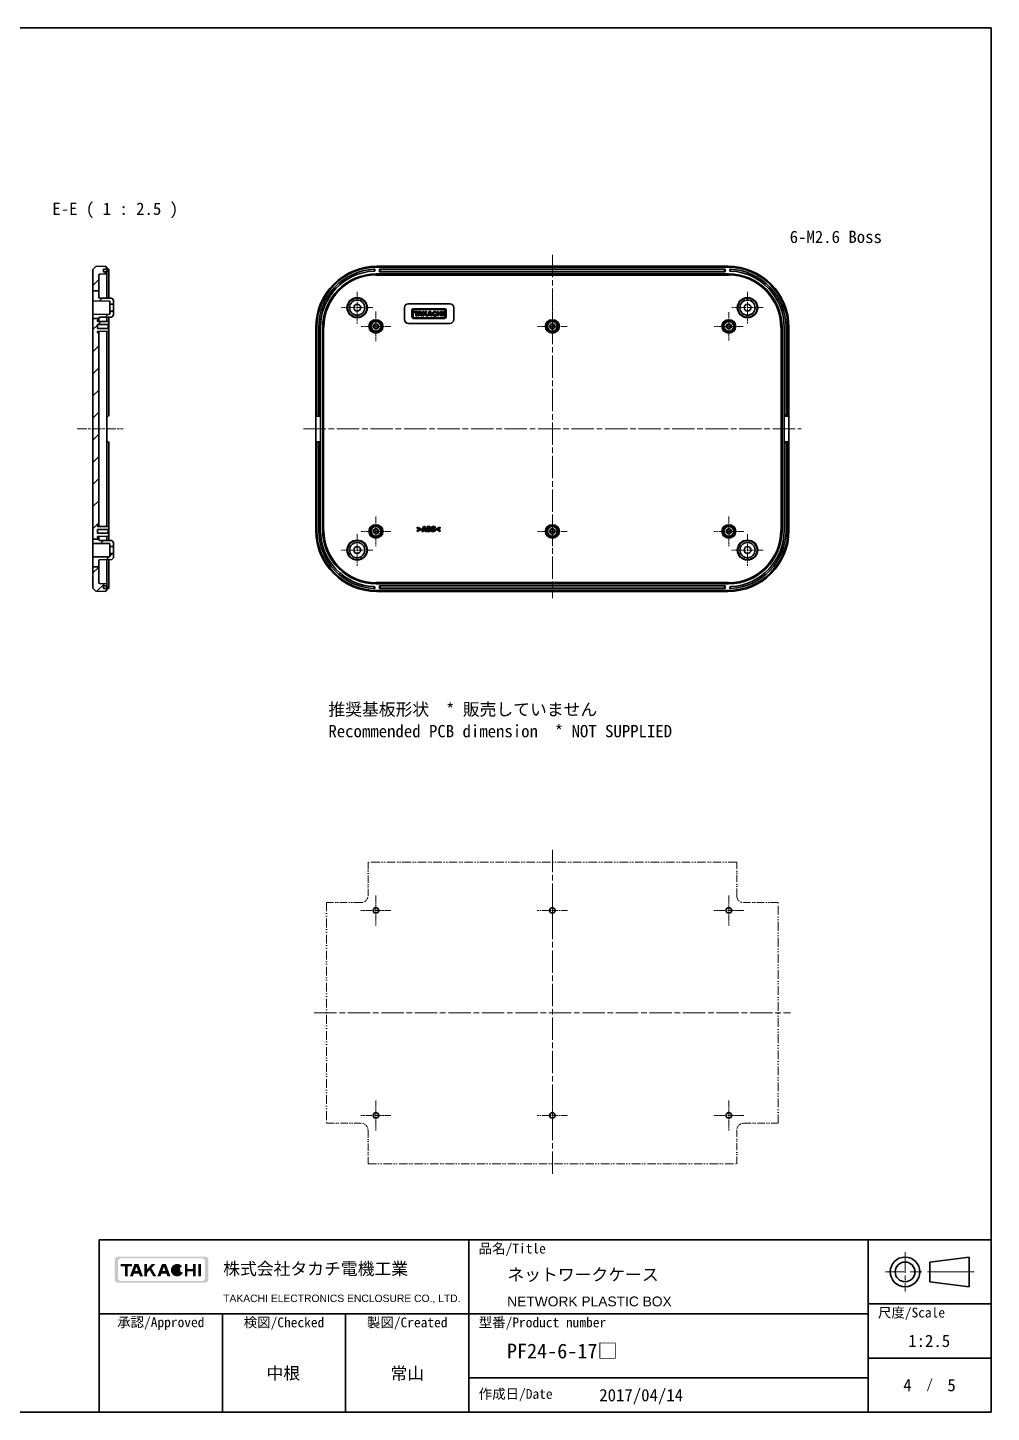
# Model space of a CAD drawing. Header units: millimetres. Extents: x 29 to 4761, y 16 to 859.
# Drawn here: x 3480 to 3969, y 16 to 719 of the extents above; entities that cross this region are included whole.
import ezdxf
from ezdxf.enums import TextEntityAlignment as Align

# ---------------------------------------------------------------- set-up
doc = ezdxf.new("R2010")
doc.units = ezdxf.units.MM
doc.header["$LTSCALE"] = 2
doc.linetypes.add('CHAIN', pattern=[0.3543, 0.2362, -0.0295, 0.0591, -0.0295])
doc.linetypes.add('DASH_DOUBLE_DOT', pattern=[0.4398, 0.24, -0.06, 0.0098, -0.06, 0.01, -0.06])
for name, color, linetype, lineweight in [('Border (ISO)', 7, 'Continuous', 35), ('Hatch (ISO)', 1, 'Continuous', 18), ('Symbol (ISO)', 7, 'Continuous', 18), ('Title (ISO)', 7, 'Continuous', 35), ('Visible (ISO)', 7, 'Continuous', 35), ('Visible Narrow (ISO)', 7, 'Continuous', 25)]:
    doc.layers.add(name, color=color, linetype=linetype, lineweight=lineweight)
doc.layers.add('Center Mark (ISO)', color=7, linetype='Continuous', lineweight=18, true_color=0x80ffff)
doc.layers.add('Centerline (ISO)', color=7, linetype='Continuous', lineweight=18, true_color=0x80ffff)
doc.styles.add('textstyle4', font='msgothic.ttc')
doc.styles.add('textstyle5', font='arial.ttf')

# ---------------------------------------------------------------- blocks, each defined once
blk = doc.blocks.new('図面枠 tk図枠')
at = {"layer": 'Border (ISO)'}
for p, q in [((14.5, 289), (405.5, 289)), ((405.5, 289), (405.5, 8)), ((14.5, 8), (405.5, 8))]:
    blk.add_line(p, q, dxfattribs=at)
blk = doc.blocks.new('表題欄 tk表題欄')
at = {"layer": 'Hatch (ISO)', "transparency": 33554687}
h = blk.add_hatch(color=256, dxfattribs=at)
edge = h.paths.add_edge_path(flags=0)
edge.add_arc((95.58, 236.3), 0.596, 270, 360)
edge.add_line((96.17, 236.3), (96.17, 239.71))
edge.add_arc((95.58, 239.71), 0.596, 0, 90)
edge.add_line((95.58, 240.31), (79.14, 240.31))
edge.add_arc((79.14, 239.71), 0.596, 90, 180)
edge.add_line((78.54, 239.71), (78.54, 236.3))
edge.add_arc((79.14, 236.3), 0.596, 180, 270)
edge.add_line((79.14, 235.7), (95.58, 235.7))
edge = h.paths.add_edge_path(flags=0)
edge.add_line((77.84, 239.96), (77.84, 236.05))
edge.add_arc((78.54, 236.05), 0.702, 180, 270)
edge.add_line((78.54, 235.35), (96.17, 235.35))
edge.add_arc((96.17, 236.05), 0.702, 270, 360)
edge.add_line((96.87, 236.05), (96.87, 239.96))
edge.add_arc((96.17, 239.96), 0.702, 0, 90)
edge.add_line((96.17, 240.66), (78.54, 240.66))
edge.add_arc((78.54, 239.96), 0.702, 90, 180)
for points in [[(79.07, 239.15), (79.07, 238.66), (79.92, 238.66), (79.92, 236.66), (80.51, 236.66), (80.51, 238.66), (81.36, 238.66), (81.36, 239.15)], [(85.68, 236.66), (84.94, 237.89), (84.42, 237.32), (84.42, 236.66), (83.9, 236.66), (83.9, 239.15), (84.42, 239.15), (84.42, 238.1), (85.39, 239.15), (86.11, 239.15), (85.32, 238.3), (86.3, 236.66)], [(92.09, 239.15), (92.09, 236.66), (92.61, 236.66), (92.61, 237.66), (93.77, 237.66), (93.77, 236.66), (94.29, 236.66), (94.29, 239.15), (93.77, 239.15), (93.77, 238.15), (92.61, 238.15), (92.61, 239.15)], [(94.84, 239.15), (94.84, 236.66), (95.36, 236.66), (95.36, 239.15)]]:
    blk.add_hatch(color=256, dxfattribs=at).paths.add_polyline_path(points, flags=0)
h = blk.add_hatch(color=256, dxfattribs=at)
h.paths.add_polyline_path([(82.59, 237.71), (81.95, 237.71), (82.27, 238.58)], flags=0)
h.paths.add_polyline_path([(82.78, 237.2), (81.76, 237.2), (81.57, 236.66), (80.95, 236.66), (81.86, 239.15), (82.68, 239.15), (83.59, 236.66), (82.98, 236.66)], flags=0)
h = blk.add_hatch(color=256, dxfattribs=at)
h.paths.add_polyline_path([(87.53, 237.71), (88.16, 237.71), (87.85, 238.58)], flags=0)
h.paths.add_polyline_path([(87.14, 236.66), (87.34, 237.2), (88.35, 237.2), (88.55, 236.66), (89.17, 236.66), (88.25, 239.15), (87.44, 239.15), (86.52, 236.66)], flags=0)
h = blk.add_hatch(color=256, dxfattribs=at)
edge = h.paths.add_edge_path(flags=0)
edge.add_arc((90.52, 237.9), 1.27, 38.5505, 336.582)
edge.add_line((91.69, 237.4), (91.17, 237.62))
edge.add_ellipse((90.52, 237.9), major_axis=(0, -0.8), ratio=0.867347, start_angle=-235.349, end_angle=69.4109, ccw=False)
edge.add_line((91.09, 238.36), (91.52, 238.7))
at = {"layer": 'Title (ISO)'}
for p, q in [((74.71, 244.05), (255.71, 244.05)), ((74.71, 209.05), (74.71, 244.05)), ((149.71, 244.05), (149.71, 209.05)), ((230.71, 244.05), (230.71, 209.05)), ((255.71, 244.05), (255.71, 209.05)), ((243.21, 239.55), (251.21, 240.55)), ((243.21, 239.55), (243.21, 235.55)), ((251.21, 234.55), (251.21, 240.55)), ((243.21, 235.55), (251.21, 234.55)), ((230.71, 231.05), (255.71, 231.05)), ((74.71, 229.05), (230.71, 229.05)), ((99.71, 229.05), (99.71, 209.05)), ((124.71, 229.05), (124.71, 209.05)), ((230.71, 220.05), (255.71, 220.05)), ((149.71, 216.05), (230.71, 216.05)), ((255.71, 209.05), (74.71, 209.05))]:
    blk.add_line(p, q, dxfattribs=at)
at = {"layer": 'Title (ISO)', "color": 4, "linetype": 'CHAIN', "lineweight": 18, "ltscale": 8.88956}
blk.add_line((238.21, 241.55), (238.21, 233.55), dxfattribs=at)
at = {"layer": 'Title (ISO)', "color": 4, "linetype": 'CHAIN', "lineweight": 18, "ltscale": 20.001633}
blk.add_line((252.21, 237.55), (234.21, 237.55), dxfattribs=at)
at = {"layer": 'Title (ISO)'}
for radius in [3, 2]:
    blk.add_circle((238.21, 237.55), radius, dxfattribs=at)
at = {"layer": 'Title (ISO)', "color": 1, "char_height": 2, "line_spacing_factor": 1.5, "style": 'textstyle4'}
for s, insert, attachment_point in [('\\fMS Gothic|b0|i0|undefinedundefined|undefinedundefined;\\H2.0000;品名/Title', (151.71, 242.05), 4), ('\\fMS Gothic|b0|i0|undefinedundefined|undefinedundefined;\\H2.0000;尺度/Scale', (232.71, 229.05), 4), ('\\fMS Gothic|b0|i0|undefinedundefined|undefinedundefined;\\H2.0000;承認/Approved', (87.21, 227.05), 5), ('\\fMS Gothic|b0|i0|undefinedundefined|undefinedundefined;\\H2.0000;検図/Checked', (112.21, 227.05), 5), ('\\fMS Gothic|b0|i0|undefinedundefined|undefinedundefined;\\H2.0000;製図/Created', (137.21, 227.05), 5), ('\\fMS Gothic|b0|i0|undefinedundefined|undefinedundefined;\\H2.0000;型番/Product number', (151.71, 227.05), 4), ('\\fMS Gothic|b0|i0|undefinedundefined|undefinedundefined;\\H2.0000;作成日/Date', (151.71, 212.55), 4)]:
    blk.add_mtext(s, dxfattribs=dict(at, insert=insert, attachment_point=attachment_point))
at = {"layer": 'Title (ISO)', "color": 7, "line_spacing_factor": 1.5, "style": 'textstyle4'}
for s, insert, char_height, attachment_point in [('株式会社タカチ電機工業', (99.87, 238.05), 2.5, 4), ('\\fArial|b0|i0|undefinedundefined|undefinedundefined;\\H1.4986;TAKACHI ELECTRONICS ENCLOSURE CO., LTD.', (99.87, 232.05), 1.4986, 4), ('\\fMS Gothic|b0|i0|undefinedundefined|undefinedundefined;\\H2.0000;/', (243.21, 214.55), 2, 5)]:
    blk.add_mtext(s, dxfattribs=dict(at, insert=insert, char_height=char_height, attachment_point=attachment_point))
at = {"layer": 'Title (ISO)', "color": 7}
for tag, height, style, p in [('<品名>', 2.5, 'textstyle4', (157.54, 237)), ('<Title>', 2, 'textstyle5', (157.5, 231.55)), ('<型番>', 3, 'textstyle4', (157.44, 221.49))]:
    blk.add_attdef(tag, text='', height=height, dxfattribs=dict(at, style=style)).set_placement(p, align=Align.MIDDLE_LEFT)
at = {"layer": 'Title (ISO)', "color": 7, "style": 'textstyle4'}
for tag, p in [('<尺度>', (243.11, 223.55)), ('<承認>', (87.21, 217.05)), ('<検図>', (112.07, 217)), ('<製図>', (137.21, 216.96)), ('作成日', (184.67, 212.53)), ('<ページ_No.>', (238.86, 214.55)), ('<総ページ数>', (247.71, 214.55))]:
    blk.add_attdef(tag, text='', height=2.5, dxfattribs=at).set_placement(p, align=Align.MIDDLE_CENTER)

msp = doc.modelspace()

# ---------------------------------------------------------------- hatches: boundary and pattern name
at = {"layer": 'Hatch (ISO)', "transparency": 33554687}
h = msp.add_hatch(dxfattribs=at)
h.set_pattern_fill('ANSI31', color=256, scale=63.5, style=0, pattern_type=0)
h.set_pattern_definition([(45, (2955.25, -4), (-5.61266, 5.61266), [])])
edge = h.paths.add_edge_path(flags=0)
edge.add_line((3513.35, 584.99), (3516.35, 584.99))
edge.add_line((3516.35, 584.99), (3516.35, 592.94))
edge.add_ellipse((3516.85, 592.94), major_axis=(-0.5, 0), ratio=1, start_angle=-88, end_angle=0, ccw=False)
edge.add_line((3516.83, 593.44), (3520.35, 593.56))
edge.add_line((3520.35, 593.56), (3520.35, 594.56))
edge.add_line((3520.35, 594.56), (3518.8, 594.56))
edge.add_ellipse((3518.8, 594.66), major_axis=(0, -0.1), ratio=1, start_angle=-92, end_angle=0, ccw=False)
edge.add_line((3518.7, 594.67), (3518.75, 595.87))
edge.add_ellipse((3518.85, 595.86), major_axis=(-0.0999, 0.0035), ratio=1, start_angle=-88, end_angle=0, ccw=False)
edge.add_line((3518.85, 595.96), (3520.35, 595.96))
edge.add_line((3520.35, 595.96), (3520.35, 596.96))
edge.add_line((3520.35, 596.96), (3519.85, 596.96))
edge.add_line((3519.85, 596.96), (3519.85, 597.46))
edge.add_line((3519.85, 597.46), (3514.85, 597.29))
edge.add_line((3514.85, 597.29), (3513.35, 595.74))
edge.add_line((3513.35, 595.74), (3513.35, 584.99))
edge = h.paths.add_edge_path(flags=0)
edge.add_line((3513.35, 570.93), (3516.35, 570.93))
edge.add_line((3516.35, 570.93), (3516.35, 570.51))
edge.add_ellipse((3516.05, 570.51), major_axis=(0, -0.3), ratio=1, start_angle=0, end_angle=90, ccw=False)
edge.add_line((3516.05, 570.21), (3515.97, 570.21))
edge.add_ellipse((3515.97, 569.84), major_axis=(-0.37, 0), ratio=1, start_angle=270, end_angle=360)
edge.add_ellipse((3515.97, 569.86), major_axis=(-0.002, -0.37), ratio=1, start_angle=273.11595, end_angle=360)
edge.add_line((3515.97, 569.49), (3521.35, 569.46))
edge.add_line((3521.35, 569.46), (3521.35, 568.26))
edge.add_line((3521.35, 568.26), (3521.05, 567.96))
edge.add_line((3521.05, 567.96), (3515.6, 567.96))
edge.add_line((3515.6, 567.96), (3515.6, 565.96))
edge.add_line((3515.6, 565.96), (3521.05, 565.96))
edge.add_line((3521.05, 565.96), (3521.35, 565.66))
edge.add_line((3521.35, 565.66), (3521.35, 564.46))
edge.add_line((3521.35, 564.46), (3515.97, 564.43))
edge.add_ellipse((3515.97, 564.06), major_axis=(-0.37, 0.018), ratio=1, start_angle=273.11595, end_angle=360)
edge.add_ellipse((3515.97, 564.08), major_axis=(0, -0.37), ratio=1, start_angle=270, end_angle=360)
edge.add_line((3515.97, 563.71), (3516.05, 563.71))
edge.add_ellipse((3516.05, 563.41), major_axis=(0.3, 0), ratio=1, start_angle=0, end_angle=90, ccw=False)
edge.add_line((3516.35, 563.41), (3516.35, 466.51))
edge.add_ellipse((3516.05, 466.51), major_axis=(0, -0.3), ratio=1, start_angle=0, end_angle=90, ccw=False)
edge.add_line((3516.05, 466.21), (3515.97, 466.21))
edge.add_ellipse((3515.97, 465.84), major_axis=(-0.37, 0), ratio=1, start_angle=270, end_angle=360)
edge.add_ellipse((3515.97, 465.86), major_axis=(-0.002, -0.37), ratio=1, start_angle=273.11595, end_angle=360)
edge.add_line((3515.97, 465.49), (3521.35, 465.46))
edge.add_line((3521.35, 465.46), (3521.35, 464.26))
edge.add_line((3521.35, 464.26), (3521.05, 463.96))
edge.add_line((3521.05, 463.96), (3515.6, 463.96))
edge.add_line((3515.6, 463.96), (3515.6, 461.96))
edge.add_line((3515.6, 461.96), (3521.05, 461.96))
edge.add_line((3521.05, 461.96), (3521.35, 461.66))
edge.add_line((3521.35, 461.66), (3521.35, 460.46))
edge.add_line((3521.35, 460.46), (3515.97, 460.43))
edge.add_ellipse((3515.97, 460.06), major_axis=(-0.37, 0.018), ratio=1, start_angle=273.11595, end_angle=360)
edge.add_ellipse((3515.97, 460.08), major_axis=(0, -0.37), ratio=1, start_angle=270, end_angle=360)
edge.add_line((3515.97, 459.71), (3516.05, 459.71))
edge.add_ellipse((3516.05, 459.41), major_axis=(0.3, 0), ratio=1, start_angle=0, end_angle=90, ccw=False)
edge.add_line((3516.35, 459.41), (3516.35, 459.06))
edge.add_line((3516.35, 459.06), (3513.35, 459.06))
edge.add_line((3513.35, 459.06), (3513.35, 570.93))
edge = h.paths.add_edge_path(flags=0)
edge.add_line((3513.35, 444.98), (3516.35, 444.98))
edge.add_line((3516.35, 444.98), (3516.35, 436.98))
edge.add_ellipse((3516.85, 436.98), major_axis=(-0.017, -0.5), ratio=1, start_angle=272, end_angle=360)
edge.add_line((3516.83, 436.48), (3520.35, 436.36))
edge.add_line((3520.35, 436.36), (3520.35, 435.36))
edge.add_line((3520.35, 435.36), (3518.8, 435.36))
edge.add_ellipse((3518.8, 435.26), major_axis=(-0.0999, -0.0035), ratio=1, start_angle=268, end_angle=360)
edge.add_line((3518.7, 435.26), (3518.75, 434.06))
edge.add_ellipse((3518.85, 434.06), major_axis=(0, -0.1), ratio=1, start_angle=272, end_angle=360)
edge.add_line((3518.85, 433.96), (3520.35, 433.96))
edge.add_line((3520.35, 433.96), (3520.35, 432.96))
edge.add_line((3520.35, 432.96), (3519.85, 432.96))
edge.add_line((3519.85, 432.96), (3519.85, 432.46))
edge.add_line((3519.85, 432.46), (3514.85, 432.64))
edge.add_line((3514.85, 432.64), (3513.35, 434.19))
edge.add_line((3513.35, 434.19), (3513.35, 444.98))
edge = h.paths.add_edge_path(flags=0)
edge.add_line((3513.35, 570.93), (3516.35, 570.93))
edge.add_line((3516.35, 570.93), (3516.35, 571.27))
edge.add_ellipse((3516.65, 571.27), major_axis=(-0.3, 0), ratio=1, start_angle=-89.7, end_angle=0, ccw=False)
edge.add_line((3516.65, 571.57), (3522.85, 571.61))
edge.add_line((3522.85, 571.61), (3523.85, 572.61))
edge.add_line((3523.85, 572.61), (3523.85, 574.71))
edge.add_line((3523.85, 574.71), (3521.85, 574.71))
edge.add_line((3521.85, 574.71), (3521.85, 573.11))
edge.add_line((3521.85, 573.11), (3513.35, 573.06))
edge.add_line((3513.35, 573.06), (3513.35, 570.93))
edge = h.paths.add_edge_path(flags=0)
edge.add_line((3513.35, 584.99), (3513.35, 579.86))
edge.add_line((3513.35, 579.86), (3521.85, 579.82))
edge.add_line((3521.85, 579.82), (3521.85, 578.21))
edge.add_line((3521.85, 578.21), (3523.85, 578.21))
edge.add_line((3523.85, 578.21), (3523.85, 580.31))
edge.add_line((3523.85, 580.31), (3522.85, 581.32))
edge.add_line((3522.85, 581.32), (3516.65, 581.35))
edge.add_ellipse((3516.65, 581.65), major_axis=(-0.002, -0.3), ratio=1, start_angle=-89.7, end_angle=0, ccw=False)
edge.add_line((3516.35, 581.65), (3516.35, 584.99))
edge.add_line((3516.35, 584.99), (3513.35, 584.99))
edge = h.paths.add_edge_path(flags=0)
edge.add_line((3516.35, 444.98), (3516.35, 448.27))
edge.add_ellipse((3516.65, 448.27), major_axis=(-0.3, 0), ratio=1, start_angle=-89.7, end_angle=0, ccw=False)
edge.add_line((3516.65, 448.57), (3522.85, 448.61))
edge.add_line((3522.85, 448.61), (3523.85, 449.61))
edge.add_line((3523.85, 449.61), (3523.85, 451.71))
edge.add_line((3523.85, 451.71), (3521.85, 451.71))
edge.add_line((3521.85, 451.71), (3521.85, 450.11))
edge.add_line((3521.85, 450.11), (3513.35, 450.06))
edge.add_line((3513.35, 450.06), (3513.35, 444.98))
edge.add_line((3513.35, 444.98), (3516.35, 444.98))
edge = h.paths.add_edge_path(flags=0)
edge.add_line((3513.35, 459.06), (3513.35, 456.86))
edge.add_line((3513.35, 456.86), (3521.85, 456.82))
edge.add_line((3521.85, 456.82), (3521.85, 455.21))
edge.add_line((3521.85, 455.21), (3523.85, 455.21))
edge.add_line((3523.85, 455.21), (3523.85, 457.31))
edge.add_line((3523.85, 457.31), (3522.85, 458.32))
edge.add_line((3522.85, 458.32), (3516.65, 458.35))
edge.add_ellipse((3516.65, 458.65), major_axis=(-0.002, -0.3), ratio=1, start_angle=-89.7, end_angle=0, ccw=False)
edge.add_line((3516.35, 458.65), (3516.35, 459.06))
edge.add_line((3516.35, 459.06), (3513.35, 459.06))

# ---------------------------------------------------------------- linework, layer by layer
at = {"layer": 'Center Mark (ISO)', "linetype": 'CHAIN', "ltscale": 7.111628}
for p, q in [((3647.37, 584.46), (3647.37, 568.46)), ((3845.37, 584.46), (3845.37, 568.46)), ((3655.37, 576.46), (3639.37, 576.46)), ((3853.37, 576.46), (3837.37, 576.46)), ((3647.37, 461.46), (3647.37, 445.46)), ((3845.37, 461.46), (3845.37, 445.46)), ((3655.37, 453.46), (3639.37, 453.46)), ((3853.37, 453.46), (3837.37, 453.46))]:
    msp.add_line(p, q, dxfattribs=at)
at = {"layer": 'Center Mark (ISO)', "linetype": 'CHAIN', "ltscale": 6.711593}
for p, q in [((3656.87, 574.51), (3656.87, 559.41)), ((3746.37, 574.51), (3746.37, 559.41)), ((3664.42, 566.96), (3649.32, 566.96)), ((3753.92, 566.96), (3738.82, 566.96)), ((3656.87, 470.51), (3656.87, 455.41)), ((3746.37, 470.51), (3746.37, 455.41)), ((3835.87, 470.51), (3835.87, 455.41)), ((3664.42, 462.96), (3649.32, 462.96)), ((3753.92, 462.96), (3738.82, 462.96)), ((3843.42, 462.96), (3828.32, 462.96))]:
    msp.add_line(p, q, dxfattribs=at)
at = {"layer": 'Center Mark (ISO)', "linetype": 'CHAIN', "ltscale": 6.444903}
for p, q in [((3835.87, 574.21), (3835.87, 559.71)), ((3843.12, 566.96), (3828.62, 566.96))]:
    msp.add_line(p, q, dxfattribs=at)
at = {"layer": 'Center Mark (ISO)', "linetype": 'CHAIN', "ltscale": 6.800489}
for p, q in [((3656.87, 278.27), (3656.87, 262.97)), ((3746.37, 278.27), (3746.37, 262.97)), ((3835.87, 278.27), (3835.87, 262.97)), ((3664.52, 270.62), (3649.22, 270.62)), ((3754.02, 270.62), (3738.72, 270.62)), ((3843.52, 270.62), (3828.22, 270.62)), ((3656.87, 174.27), (3656.87, 158.97)), ((3746.37, 174.27), (3746.37, 158.97)), ((3835.87, 174.27), (3835.87, 158.97)), ((3664.52, 166.62), (3649.22, 166.62)), ((3754.02, 166.62), (3738.72, 166.62)), ((3843.52, 166.62), (3828.22, 166.62))]:
    msp.add_line(p, q, dxfattribs=at)
at = {"layer": 'Centerline (ISO)', "linetype": 'CHAIN', "ltscale": 23.990969}
for p, q in [((3746.37, 603.21), (3746.37, 429.11)), ((3620.12, 514.96), (3872.62, 514.96)), ((3746.37, 301.37), (3746.37, 135.87)), ((3625.62, 218.62), (3867.12, 218.62))]:
    msp.add_line(p, q, dxfattribs=at)
at = {"layer": 'Centerline (ISO)', "linetype": 'CHAIN', "ltscale": 10.346684}
msp.add_line((3505.39, 514.96), (3528.67, 514.96), dxfattribs=at)
at = {"layer": 'Visible (ISO)'}
for p, q in [((3514.85, 597.29), (3513.35, 595.74)), ((3519.85, 597.46), (3514.85, 597.29)), ((3519.85, 596.96), (3519.85, 597.46)), ((3657.37, 597.46), (3835.37, 597.46)), ((3513.35, 595.74), (3513.35, 584.99)), ((3516.35, 584.99), (3516.35, 592.94)), ((3516.83, 593.44), (3520.35, 593.56)), ((3518.7, 594.67), (3518.75, 595.87)), ((3520.35, 594.56), (3518.8, 594.56)), ((3518.85, 595.96), (3520.35, 595.96)), ((3520.35, 596.96), (3519.85, 596.96)), ((3520.35, 595.96), (3520.35, 596.96)), ((3520.35, 595.86), (3520.35, 595.96)), ((3520.85, 595.95), (3520.35, 595.95)), ((3520.35, 595.86), (3520.35, 594.66)), ((3520.35, 595.04), (3520.85, 595.04)), ((3520.35, 594.56), (3520.35, 594.66)), ((3520.35, 593.56), (3520.35, 594.56)), ((3520.35, 593.56), (3520.35, 581.33)), ((3521.35, 595.02), (3521.35, 595.92)), ((3521.35, 595.02), (3521.35, 581.33)), ((3656.37, 595.04), (3656.37, 595.95)), ((3656.97, 593.56), (3835.77, 593.56)), ((3835.37, 596.96), (3657.37, 596.96)), ((3658.72, 594.66), (3658.72, 595.86)), ((3658.82, 595.96), (3833.92, 595.96)), ((3833.92, 594.56), (3658.82, 594.56)), ((3834.02, 595.86), (3834.02, 594.66)), ((3836.37, 595.95), (3836.37, 595.04)), ((3513.35, 584.99), (3513.35, 579.86)), ((3513.35, 584.99), (3516.35, 584.99)), ((3516.35, 581.65), (3516.35, 584.99)), ((3513.35, 579.86), (3521.85, 579.82)), ((3513.35, 573.06), (3513.35, 579.86)), ((3522.85, 581.32), (3516.65, 581.35)), ((3521.85, 579.82), (3521.85, 578.21)), ((3521.85, 578.21), (3523.85, 578.21)), ((3521.85, 578.21), (3521.85, 574.71)), ((3523.85, 580.31), (3522.85, 581.32)), ((3523.85, 578.21), (3523.85, 580.31)), ((3523.85, 578.21), (3523.85, 574.71)), ((3671.37, 570.46), (3671.37, 576.46)), ((3673.37, 578.46), (3694.37, 578.46)), ((3696.37, 576.46), (3696.37, 570.46)), ((3521.85, 573.11), (3513.35, 573.06)), ((3513.35, 573.06), (3513.35, 570.93)), ((3513.35, 570.93), (3516.35, 570.93)), ((3513.35, 570.93), (3513.35, 459.06)), ((3515.97, 570.21), (3516.05, 570.21)), ((3521.35, 569.46), (3515.97, 569.49)), ((3516.35, 570.93), (3516.35, 571.27)), ((3516.35, 571.04), (3516.54, 571.04)), ((3516.35, 570.51), (3516.35, 570.93)), ((3516.35, 569.49), (3516.35, 570.51)), ((3516.54, 571.04), (3516.54, 571.55)), ((3516.65, 571.57), (3522.85, 571.61)), ((3520.35, 571.59), (3520.35, 569.47)), ((3521.35, 571.6), (3521.35, 569.46)), ((3521.35, 568.26), (3521.35, 569.46)), ((3523.85, 574.71), (3521.85, 574.71)), ((3521.85, 574.71), (3521.85, 573.11)), ((3522.85, 571.61), (3523.85, 572.61)), ((3523.85, 572.61), (3523.85, 574.71)), ((3675.17, 575.22), (3675.17, 571.68)), ((3691.83, 575.86), (3675.8, 575.86)), ((3675.8, 571.9), (3675.8, 575)), ((3675.8, 571.04), (3691.83, 571.04)), ((3676.29, 574.49), (3676.29, 574.04)), ((3678.36, 574.49), (3676.29, 574.49)), ((3676.29, 574.04), (3677.06, 574.04)), ((3676.35, 575.54), (3691.29, 575.54)), ((3691.29, 571.36), (3676.35, 571.36)), ((3677.06, 574.04), (3677.06, 572.23)), ((3677.06, 572.23), (3677.59, 572.23)), ((3677.59, 574.04), (3678.36, 574.04)), ((3677.59, 572.23), (3677.59, 574.04)), ((3678.82, 574.49), (3677.99, 572.23)), ((3677.99, 572.23), (3678.54, 572.23)), ((3678.36, 574.04), (3678.36, 574.49)), ((3678.54, 572.23), (3678.72, 572.72)), ((3678.72, 572.72), (3679.6, 572.72)), ((3679.57, 574.49), (3678.82, 574.49)), ((3678.89, 573.18), (3679.19, 573.97)), ((3679.45, 573.18), (3678.89, 573.18)), ((3679.19, 573.97), (3679.45, 573.18)), ((3680.31, 572.23), (3679.57, 574.49)), ((3679.6, 572.72), (3679.76, 572.23)), ((3679.76, 572.23), (3680.31, 572.23)), ((3680.67, 574.49), (3680.67, 572.23)), ((3681.15, 574.49), (3680.67, 574.49)), ((3680.67, 572.23), (3681.15, 572.23)), ((3681.15, 573.54), (3681.15, 574.49)), ((3682.03, 574.49), (3681.15, 573.54)), ((3681.15, 572.83), (3681.63, 573.35)), ((3681.15, 572.23), (3681.15, 572.83)), ((3681.63, 573.35), (3682.3, 572.23)), ((3681.97, 573.71), (3682.69, 574.49)), ((3682.86, 572.23), (3681.97, 573.71)), ((3682.69, 574.49), (3682.03, 574.49)), ((3682.3, 572.23), (3682.86, 572.23)), ((3683.89, 574.49), (3683.06, 572.23)), ((3683.06, 572.23), (3683.61, 572.23)), ((3683.61, 572.23), (3683.79, 572.72)), ((3683.79, 572.72), (3684.67, 572.72)), ((3684.63, 574.49), (3683.89, 574.49)), ((3683.96, 573.18), (3684.25, 573.97)), ((3684.51, 573.18), (3683.96, 573.18)), ((3684.25, 573.97), (3684.51, 573.18)), ((3685.38, 572.23), (3684.63, 574.49)), ((3684.67, 572.72), (3684.83, 572.23)), ((3684.83, 572.23), (3685.38, 572.23)), ((3687.22, 573.77), (3687.6, 574.08)), ((3687.76, 572.9), (3687.29, 573.1)), ((3688.12, 574.49), (3688.12, 572.23)), ((3688.59, 574.49), (3688.12, 574.49)), ((3688.12, 572.23), (3688.59, 572.23)), ((3688.59, 573.58), (3688.59, 574.49)), ((3689.65, 573.58), (3688.59, 573.58)), ((3688.59, 573.14), (3689.65, 573.14)), ((3688.59, 572.23), (3688.59, 573.14)), ((3689.65, 574.49), (3689.65, 573.58)), ((3690.12, 574.49), (3689.65, 574.49)), ((3689.65, 573.14), (3689.65, 572.23)), ((3689.65, 572.23), (3690.12, 572.23)), ((3690.12, 572.23), (3690.12, 574.49)), ((3690.62, 574.49), (3690.62, 572.23)), ((3691.1, 574.49), (3690.62, 574.49)), ((3690.62, 572.23), (3691.1, 572.23)), ((3691.1, 572.23), (3691.1, 574.49)), ((3691.83, 575), (3691.83, 571.9)), ((3692.47, 571.68), (3692.47, 575.22)), ((3515.6, 565.96), (3515.6, 567.96)), ((3515.6, 567.96), (3521.05, 567.96)), ((3521.05, 565.96), (3515.6, 565.96)), ((3515.97, 564.43), (3521.35, 564.46)), ((3516.05, 563.71), (3515.97, 563.71)), ((3516.35, 563.41), (3516.35, 564.44)), ((3516.35, 466.51), (3516.35, 563.41)), ((3520.35, 564.46), (3520.35, 465.47)), ((3521.05, 567.96), (3521.35, 568.26)), ((3521.05, 567.96), (3521.05, 565.96)), ((3521.35, 565.66), (3521.05, 565.96)), ((3521.35, 565.66), (3521.35, 568.26)), ((3521.35, 564.46), (3521.35, 565.66)), ((3521.35, 564.46), (3521.35, 521.96)), ((3626.37, 463.46), (3626.37, 566.46)), ((3626.87, 566.46), (3626.87, 521.46)), ((3627.87, 566.46), (3627.87, 521.96)), ((3628.77, 566.46), (3628.77, 521.96)), ((3629.87, 463.46), (3629.87, 566.46)), ((3694.37, 568.46), (3673.37, 568.46)), ((3862.87, 566.46), (3862.87, 463.46)), ((3863.97, 566.46), (3863.97, 521.96)), ((3864.87, 521.96), (3864.87, 566.46)), ((3865.87, 521.46), (3865.87, 566.46)), ((3866.37, 566.46), (3866.37, 463.46)), ((3520.35, 521.46), (3520.85, 521.46)), ((3627.87, 521.46), (3626.87, 521.46)), ((3627.87, 521.46), (3627.87, 521.96)), ((3627.87, 521.46), (3628.77, 521.46)), ((3628.77, 521.96), (3628.77, 521.46)), ((3628.77, 521.46), (3628.77, 508.46)), ((3863.97, 521.46), (3863.97, 521.96)), ((3863.97, 521.46), (3864.87, 521.46)), ((3863.97, 508.46), (3863.97, 521.46)), ((3864.87, 521.96), (3864.87, 521.46)), ((3864.87, 521.46), (3865.87, 521.46)), ((3520.85, 508.46), (3520.35, 508.46)), ((3521.35, 507.96), (3521.35, 465.46)), ((3627.87, 508.46), (3626.87, 508.46)), ((3626.87, 508.46), (3626.87, 463.46)), ((3627.87, 507.96), (3627.87, 508.46)), ((3628.77, 508.46), (3627.87, 508.46)), ((3627.87, 507.96), (3627.87, 463.46)), ((3628.77, 508.46), (3628.77, 507.96)), ((3628.77, 507.96), (3628.77, 463.46)), ((3863.97, 507.96), (3863.97, 508.46)), ((3864.87, 508.46), (3863.97, 508.46)), ((3863.97, 507.96), (3863.97, 463.46)), ((3864.87, 508.46), (3864.87, 507.96)), ((3864.87, 508.46), (3865.87, 508.46)), ((3864.87, 463.46), (3864.87, 507.96)), ((3865.87, 463.46), (3865.87, 508.46)), ((3515.6, 461.96), (3515.6, 463.96)), ((3515.6, 463.96), (3521.05, 463.96)), ((3515.97, 466.21), (3516.05, 466.21)), ((3521.35, 465.46), (3515.97, 465.49)), ((3516.35, 465.49), (3516.35, 466.51)), ((3521.05, 463.96), (3521.35, 464.26)), ((3521.05, 463.96), (3521.05, 461.96)), ((3521.35, 464.26), (3521.35, 465.46)), ((3521.35, 461.66), (3521.35, 464.26)), ((3677.72, 465.1), (3677.72, 464.64)), ((3679.88, 464.21), (3677.72, 465.1)), ((3677.72, 464.64), (3679.23, 464.02)), ((3679.23, 464.02), (3677.72, 463.41)), ((3677.72, 462.94), (3679.88, 463.84)), ((3679.88, 463.84), (3679.88, 464.21)), ((3681.02, 465.42), (3680.17, 462.92)), ((3681.7, 465.42), (3681.02, 465.42)), ((3681.09, 463.88), (3681.35, 464.71)), ((3681.6, 463.88), (3681.09, 463.88)), ((3681.35, 464.71), (3681.6, 463.88)), ((3682.54, 462.92), (3681.7, 465.42)), ((3682.79, 465.42), (3682.79, 462.92)), ((3683.68, 465.42), (3682.79, 465.42)), ((3683.42, 464.43), (3683.42, 464.96)), ((3683.42, 464.96), (3683.46, 464.96)), ((3683.5, 464.43), (3683.42, 464.43)), ((3683.42, 463.37), (3683.42, 464)), ((3683.42, 464), (3683.53, 464)), ((3684.28, 464.29), (3684.28, 464.3)), ((3685.02, 463.66), (3685.02, 463.07)), ((3685.07, 463.66), (3685.02, 463.66)), ((3686.85, 464.72), (3686.91, 464.72)), ((3686.91, 464.72), (3686.91, 465.29)), ((3689.53, 465.1), (3687.37, 464.21)), ((3687.37, 464.21), (3687.37, 463.84)), ((3687.37, 463.84), (3689.53, 462.94)), ((3688.02, 464.02), (3689.53, 464.64)), ((3689.53, 463.41), (3688.02, 464.02)), ((3689.53, 464.64), (3689.53, 465.1)), ((3513.35, 459.06), (3513.35, 456.86)), ((3513.35, 459.06), (3516.35, 459.06)), ((3513.35, 456.86), (3521.85, 456.82)), ((3513.35, 450.06), (3513.35, 456.86)), ((3521.05, 461.96), (3515.6, 461.96)), ((3515.97, 460.43), (3521.35, 460.46)), ((3516.05, 459.71), (3515.97, 459.71)), ((3516.35, 459.41), (3516.35, 460.44)), ((3516.35, 459.06), (3516.35, 459.41)), ((3516.35, 458.65), (3516.35, 459.06)), ((3516.35, 458.62), (3516.54, 458.62)), ((3516.54, 458.62), (3516.54, 458.37)), ((3522.85, 458.32), (3516.65, 458.35)), ((3520.35, 460.46), (3520.35, 458.33)), ((3521.35, 461.66), (3521.05, 461.96)), ((3521.35, 460.46), (3521.35, 461.66)), ((3521.35, 460.46), (3521.35, 458.33)), ((3521.85, 456.82), (3521.85, 455.21)), ((3523.85, 457.31), (3522.85, 458.32)), ((3523.85, 455.21), (3523.85, 457.31)), ((3677.72, 463.41), (3677.72, 462.94)), ((3680.17, 462.92), (3680.8, 462.92)), ((3680.8, 462.92), (3680.96, 463.43)), ((3680.96, 463.43), (3681.74, 463.43)), ((3681.74, 463.43), (3681.9, 462.92)), ((3681.9, 462.92), (3682.54, 462.92)), ((3682.79, 462.92), (3683.79, 462.92)), ((3683.45, 463.37), (3683.42, 463.37)), ((3689.53, 462.94), (3689.53, 463.41)), ((3521.85, 450.11), (3513.35, 450.06)), ((3513.35, 450.06), (3513.35, 444.98)), ((3521.85, 455.21), (3523.85, 455.21)), ((3521.85, 455.21), (3521.85, 451.71)), ((3523.85, 451.71), (3521.85, 451.71)), ((3521.85, 451.71), (3521.85, 450.11)), ((3522.85, 448.61), (3523.85, 449.61)), ((3523.85, 455.21), (3523.85, 451.71)), ((3523.85, 449.61), (3523.85, 451.71)), ((3513.35, 444.98), (3516.35, 444.98)), ((3513.35, 444.98), (3513.35, 434.19)), ((3516.35, 444.98), (3516.35, 448.27)), ((3516.35, 436.98), (3516.35, 444.98)), ((3516.65, 448.57), (3522.85, 448.61)), ((3520.35, 448.59), (3520.35, 436.36)), ((3521.35, 448.6), (3521.35, 434.9)), ((3520.35, 436.36), (3516.83, 436.48)), ((3520.35, 435.36), (3520.35, 436.36)), ((3835.77, 436.36), (3656.97, 436.36)), ((3513.35, 434.19), (3514.85, 432.64)), ((3514.85, 432.64), (3519.85, 432.46)), ((3518.75, 434.06), (3518.7, 435.26)), ((3518.8, 435.36), (3520.35, 435.36)), ((3520.35, 433.96), (3518.85, 433.96)), ((3519.85, 432.46), (3519.85, 432.96)), ((3519.85, 432.96), (3520.35, 432.96)), ((3520.35, 435.26), (3520.35, 435.36)), ((3520.35, 435.26), (3520.35, 434.06)), ((3520.35, 434.88), (3520.85, 434.88)), ((3520.35, 433.96), (3520.35, 434.06)), ((3520.35, 433.98), (3520.85, 433.98)), ((3520.35, 432.96), (3520.35, 433.96)), ((3521.35, 434), (3521.35, 434.9)), ((3656.37, 433.98), (3656.37, 434.88)), ((3657.37, 432.96), (3835.37, 432.96)), ((3835.37, 432.46), (3657.37, 432.46)), ((3658.72, 434.06), (3658.72, 435.26)), ((3658.82, 435.36), (3833.92, 435.36)), ((3833.92, 433.96), (3658.82, 433.96)), ((3834.02, 435.26), (3834.02, 434.06)), ((3836.37, 434.88), (3836.37, 433.98))]:
    msp.add_line(p, q, dxfattribs=at)
at = {"layer": 'Visible (ISO)', "linetype": 'DASH_DOUBLE_DOT', "lineweight": 18, "ltscale": 7.730787}
for p, q in [((3652.87, 295.12), (3652.87, 278.12)), ((3839.87, 278.12), (3839.87, 295.12)), ((3652.87, 159.12), (3652.87, 142.12)), ((3839.87, 142.12), (3839.87, 159.12))]:
    msp.add_line(p, q, dxfattribs=at)
at = {"layer": 'Visible (ISO)', "linetype": 'DASH_DOUBLE_DOT', "lineweight": 18, "ltscale": 8.951437}
for p, q in [((3839.87, 295.12), (3652.87, 295.12)), ((3652.87, 142.12), (3839.87, 142.12))]:
    msp.add_line(p, q, dxfattribs=at)
at = {"layer": 'Visible (ISO)', "linetype": 'DASH_DOUBLE_DOT', "lineweight": 18, "ltscale": 7.958163}
for p, q in [((3649.37, 274.62), (3631.87, 274.62)), ((3860.87, 274.62), (3843.37, 274.62)), ((3631.87, 162.62), (3649.37, 162.62)), ((3843.37, 162.62), (3860.87, 162.62))]:
    msp.add_line(p, q, dxfattribs=at)
at = {"layer": 'Visible (ISO)', "linetype": 'DASH_DOUBLE_DOT', "lineweight": 18, "ltscale": 9.260407}
for p, q in [((3631.87, 274.62), (3631.87, 162.62)), ((3860.87, 162.62), (3860.87, 274.62))]:
    msp.add_line(p, q, dxfattribs=at)
at = {"layer": 'Visible (ISO)'}
for centre, radius in [((3647.37, 576.46), 4.86), ((3647.37, 576.46), 3.85), ((3647.37, 576.46), 1.75), ((3845.37, 576.46), 4.86), ((3845.37, 576.46), 3.85), ((3845.37, 576.46), 1.75), ((3656.87, 566.96), 3.25), ((3656.87, 566.96), 2.88), ((3656.87, 566.96), 2.5), ((3746.37, 566.96), 3.25), ((3746.37, 566.96), 2.88), ((3746.37, 566.96), 2.5), ((3835.87, 566.96), 3.25), ((3835.87, 566.96), 2.88), ((3835.87, 566.96), 2.5), ((3656.87, 566.96), 1.3), ((3656.87, 566.96), 1), ((3746.37, 566.96), 1.3), ((3746.37, 566.96), 1), ((3835.87, 566.96), 1.3), ((3835.87, 566.96), 1), ((3656.87, 462.96), 3.25), ((3656.87, 462.96), 2.88), ((3656.87, 462.96), 2.5), ((3656.87, 462.96), 1.3), ((3656.87, 462.96), 1), ((3746.37, 462.96), 3.25), ((3746.37, 462.96), 2.88), ((3746.37, 462.96), 2.5), ((3746.37, 462.96), 1.3), ((3746.37, 462.96), 1), ((3835.87, 462.96), 3.25), ((3835.87, 462.96), 2.88), ((3835.87, 462.96), 2.5), ((3835.87, 462.96), 1.3), ((3835.87, 462.96), 1), ((3647.37, 453.46), 4.86), ((3647.37, 453.46), 3.85), ((3845.37, 453.46), 4.86), ((3845.37, 453.46), 3.85), ((3647.37, 453.46), 1.75), ((3845.37, 453.46), 1.75), ((3656.87, 270.62), 1.4), ((3746.37, 270.62), 1.4), ((3835.87, 270.62), 1.4), ((3656.87, 166.62), 1.4), ((3746.37, 166.62), 1.4), ((3835.87, 166.62), 1.4)]:
    msp.add_circle(centre, radius, dxfattribs=at)
for centre, radius, start, end in [((3657.37, 566.46), 31, 90, 180), ((3835.37, 566.46), 31, 0, 90), ((3516.85, 592.94), 0.5, 92, 180), ((3518.8, 594.66), 0.1, 178, 270), ((3518.85, 595.86), 0.1, 90, 178), ((3657.37, 566.46), 30.5, 90, 180), ((3657.37, 566.46), 29.5, 92.9146, 180), ((3657.37, 566.46), 28.6, 93.0064, 180), ((3656.97, 566.46), 27.1, 90, 180), ((3658.82, 595.86), 0.1, 90, 180), ((3658.82, 594.66), 0.1, 180, 270), ((3833.92, 595.86), 0.1, 0, 90), ((3833.92, 594.66), 0.1, 270, 0), ((3835.37, 566.46), 30.5, 0, 90), ((3835.77, 566.46), 27.1, 0, 90), ((3835.37, 566.46), 29.5, 0, 87.0854), ((3835.37, 566.46), 28.6, 0, 86.9936), ((3516.65, 581.65), 0.3, 180, 269.7), ((3673.37, 576.46), 2, 90, 180), ((3694.37, 576.46), 2, 0, 90), ((3515.97, 569.84), 0.37, 90, 180), ((3515.97, 569.86), 0.37, 182.81595, 269.7), ((3516.05, 570.51), 0.3, 270, 0), ((3516.65, 571.27), 0.3, 90.3, 180), ((3673.37, 570.46), 2, 180, 270), ((3675.8, 575.22), 0.638, 90, 180), ((3675.8, 571.68), 0.638, 180, 270), ((3676.35, 575), 0.542, 90, 180), ((3676.35, 571.9), 0.542, 180, 270), ((3686.7, 573.36), 1.16, 38.55054, 336.58202), ((3691.29, 575), 0.542, 0, 90), ((3691.29, 571.9), 0.542, 270, 0), ((3691.83, 575.22), 0.638, 0, 90), ((3691.83, 571.68), 0.638, 270, 0), ((3694.37, 570.46), 2, 270, 0), ((3515.97, 564.06), 0.37, 90.3, 177.18405), ((3515.97, 564.08), 0.37, 180, 270), ((3516.05, 563.41), 0.3, 0, 90), ((3520.85, 521.96), 0.5, 270, 0), ((3520.85, 507.96), 0.5, 0, 90), ((3515.97, 465.84), 0.37, 90, 180), ((3515.97, 465.86), 0.37, 182.81595, 269.7), ((3516.05, 466.51), 0.3, 270, 0), ((3515.97, 460.06), 0.37, 90.3, 177.18405), ((3515.97, 460.08), 0.37, 180, 270), ((3516.05, 459.41), 0.3, 0, 90), ((3516.65, 458.65), 0.3, 180, 269.7), ((3657.37, 463.46), 31, 180, 270), ((3657.37, 463.46), 30.5, 180, 270), ((3657.37, 463.46), 29.5, 180, 267.0854), ((3657.37, 463.46), 28.6, 180, 266.9936), ((3656.97, 463.46), 27.1, 180, 270), ((3835.37, 463.46), 30.5, 270, 0), ((3835.37, 463.46), 31, 270, 0), ((3835.77, 463.46), 27.1, 270, 0), ((3835.37, 463.46), 29.5, 272.9146, 0), ((3835.37, 463.46), 28.6, 273.0064, 0), ((3516.65, 448.27), 0.3, 90.3, 180), ((3516.85, 436.98), 0.5, 180, 268), ((3518.8, 435.26), 0.1, 90, 182), ((3518.85, 434.06), 0.1, 182, 270), ((3658.82, 435.26), 0.1, 90, 180), ((3658.82, 434.06), 0.1, 180, 270), ((3833.92, 435.26), 0.1, 0, 90), ((3833.92, 434.06), 0.1, 270, 0)]:
    msp.add_arc(centre, radius, start, end, dxfattribs=at)
at = {"layer": 'Visible (ISO)', "linetype": 'DASH_DOUBLE_DOT', "lineweight": 18, "ltscale": 1.968507}
for centre, start, end in [((3649.37, 278.12), 270, 0), ((3843.37, 278.12), 180, 270), ((3649.37, 159.12), 0, 90), ((3843.37, 159.12), 90, 180)]:
    msp.add_arc(centre, 3.5, start, end, dxfattribs=at)
at = {"layer": 'Visible (ISO)'}
msp.add_ellipse((3686.7, 573.36), major_axis=(0, 0.727), ratio=0.867347, start_param=5.317163, end_param=10.636227, dxfattribs=at)
for points, knots in [([(3521.35, 595.92), (3521.35, 595.93), (3521.34, 595.93), (3521.29, 595.94), (3521.25, 595.94), (3521.16, 595.94), (3521.1, 595.94), (3520.98, 595.94), (3520.91, 595.95), (3520.85, 595.95)], [0.07540162, 0.07540162, 0.07540162, 0.07540162, 0.0942557, 0.0942557, 0.11310978, 0.11310978, 0.13194259, 0.13194259, 0.15077541, 0.15077541, 0.15077541, 0.15077541]), ([(3520.85, 595.04), (3520.91, 595.04), (3520.98, 595.04), (3521.1, 595.04), (3521.16, 595.04), (3521.25, 595.04), (3521.29, 595.03), (3521.34, 595.03), (3521.35, 595.03), (3521.35, 595.02)], [0.15078187, 0.15078187, 0.15078187, 0.15078187, 0.16961459, 0.16961459, 0.18844731, 0.18844731, 0.20730265, 0.20730265, 0.22615799, 0.22615799, 0.22615799, 0.22615799]), ([(3656.37, 595.95), (3656.37, 595.95), (3656.35, 595.94), (3656.3, 595.94), (3656.26, 595.94), (3656.18, 595.94), (3656.12, 595.94), (3656, 595.93), (3655.93, 595.93), (3655.87, 595.92)], [0.15077541, 0.15077541, 0.15077541, 0.15077541, 0.16960823, 0.16960823, 0.18844104, 0.18844104, 0.20729512, 0.20729512, 0.2261492, 0.2261492, 0.2261492, 0.2261492]), ([(3655.87, 595.02), (3655.93, 595.03), (3656, 595.03), (3656.12, 595.03), (3656.18, 595.04), (3656.26, 595.04), (3656.3, 595.04), (3656.35, 595.04), (3656.37, 595.04), (3656.37, 595.04)], [0.07540575, 0.07540575, 0.07540575, 0.07540575, 0.09426109, 0.09426109, 0.11311643, 0.11311643, 0.13194915, 0.13194915, 0.15078187, 0.15078187, 0.15078187, 0.15078187]), ([(3836.87, 595.92), (3836.8, 595.93), (3836.74, 595.93), (3836.61, 595.94), (3836.56, 595.94), (3836.47, 595.94), (3836.43, 595.94), (3836.38, 595.94), (3836.37, 595.95), (3836.37, 595.95)], [0.07540162, 0.07540162, 0.07540162, 0.07540162, 0.0942557, 0.0942557, 0.11310978, 0.11310978, 0.13194259, 0.13194259, 0.15077541, 0.15077541, 0.15077541, 0.15077541]), ([(3836.37, 595.04), (3836.37, 595.04), (3836.38, 595.04), (3836.43, 595.04), (3836.47, 595.04), (3836.56, 595.04), (3836.61, 595.03), (3836.74, 595.03), (3836.8, 595.03), (3836.87, 595.02)], [0.15078187, 0.15078187, 0.15078187, 0.15078187, 0.16961459, 0.16961459, 0.18844731, 0.18844731, 0.20730265, 0.20730265, 0.22615799, 0.22615799, 0.22615799, 0.22615799]), ([(3521.35, 434.9), (3521.35, 434.9), (3521.34, 434.89), (3521.29, 434.89), (3521.25, 434.89), (3521.16, 434.88), (3521.1, 434.88), (3520.98, 434.88), (3520.91, 434.88), (3520.85, 434.88)], [0.07540575, 0.07540575, 0.07540575, 0.07540575, 0.09426109, 0.09426109, 0.11311643, 0.11311643, 0.13194915, 0.13194915, 0.15078187, 0.15078187, 0.15078187, 0.15078187]), ([(3520.85, 433.98), (3520.91, 433.98), (3520.98, 433.98), (3521.1, 433.98), (3521.16, 433.98), (3521.25, 433.99), (3521.29, 433.99), (3521.34, 433.99), (3521.35, 434), (3521.35, 434)], [0.15077541, 0.15077541, 0.15077541, 0.15077541, 0.16960823, 0.16960823, 0.18844104, 0.18844104, 0.20729512, 0.20729512, 0.2261492, 0.2261492, 0.2261492, 0.2261492]), ([(3656.37, 434.88), (3656.37, 434.88), (3656.35, 434.88), (3656.3, 434.88), (3656.26, 434.88), (3656.18, 434.89), (3656.12, 434.89), (3656, 434.89), (3655.93, 434.9), (3655.87, 434.9)], [0.15078187, 0.15078187, 0.15078187, 0.15078187, 0.16961459, 0.16961459, 0.18844731, 0.18844731, 0.20730265, 0.20730265, 0.22615799, 0.22615799, 0.22615799, 0.22615799]), ([(3655.87, 434), (3655.93, 434), (3656, 433.99), (3656.12, 433.99), (3656.18, 433.99), (3656.26, 433.98), (3656.3, 433.98), (3656.35, 433.98), (3656.37, 433.98), (3656.37, 433.98)], [0.07540162, 0.07540162, 0.07540162, 0.07540162, 0.0942557, 0.0942557, 0.11310978, 0.11310978, 0.13194259, 0.13194259, 0.15077541, 0.15077541, 0.15077541, 0.15077541]), ([(3836.87, 434.9), (3836.8, 434.9), (3836.74, 434.89), (3836.61, 434.89), (3836.56, 434.89), (3836.47, 434.88), (3836.43, 434.88), (3836.38, 434.88), (3836.37, 434.88), (3836.37, 434.88)], [0.07540575, 0.07540575, 0.07540575, 0.07540575, 0.09426109, 0.09426109, 0.11311643, 0.11311643, 0.13194915, 0.13194915, 0.15078187, 0.15078187, 0.15078187, 0.15078187]), ([(3836.37, 433.98), (3836.37, 433.98), (3836.38, 433.98), (3836.43, 433.98), (3836.47, 433.98), (3836.56, 433.99), (3836.61, 433.99), (3836.74, 433.99), (3836.8, 434), (3836.87, 434)], [0.15077541, 0.15077541, 0.15077541, 0.15077541, 0.16960823, 0.16960823, 0.18844104, 0.18844104, 0.20729512, 0.20729512, 0.2261492, 0.2261492, 0.2261492, 0.2261492])]:
    msp.add_open_spline(points, degree=3, knots=knots, dxfattribs=at)
for points in [[(3683.46, 464.96), (3683.63, 464.96), (3683.8, 464.96), (3683.86, 464.93)], [(3683.86, 464.47), (3683.79, 464.44), (3683.66, 464.43), (3683.5, 464.43)], [(3683.53, 464), (3683.7, 464), (3683.9, 464), (3683.96, 463.98)], [(3684.36, 465.31), (3684.23, 465.37), (3683.95, 465.42), (3683.68, 465.42)], [(3683.86, 464.93), (3683.92, 464.9), (3683.99, 464.77), (3683.99, 464.71)], [(3683.99, 464.71), (3683.99, 464.63), (3683.93, 464.51), (3683.86, 464.47)], [(3683.96, 463.98), (3684.05, 463.94), (3684.14, 463.81), (3684.14, 463.69)], [(3684.14, 463.69), (3684.14, 463.6), (3684.06, 463.46), (3683.98, 463.42)], [(3684.28, 464.3), (3684.44, 464.37), (3684.63, 464.65), (3684.63, 464.84)], [(3684.79, 463.68), (3684.79, 463.94), (3684.51, 464.24), (3684.28, 464.29)], [(3684.63, 464.84), (3684.63, 464.99), (3684.49, 465.24), (3684.36, 465.31)], [(3684.53, 463.12), (3684.65, 463.22), (3684.79, 463.5), (3684.79, 463.68)], [(3686.07, 465.46), (3685.62, 465.46), (3685.03, 465.03), (3685.03, 464.68)], [(3685.03, 464.68), (3685.03, 464.42), (3685.28, 464.07), (3685.57, 463.97)], [(3685.93, 463.33), (3685.71, 463.33), (3685.26, 463.5), (3685.07, 463.66)], [(3685.57, 463.97), (3685.7, 463.92), (3685.99, 463.87), (3686.12, 463.83)], [(3685.67, 464.75), (3685.67, 464.82), (3685.76, 464.92), (3685.82, 464.95)], [(3686, 464.5), (3685.81, 464.54), (3685.67, 464.66), (3685.67, 464.75)], [(3685.82, 464.95), (3685.89, 464.98), (3686.02, 465.01), (3686.1, 465.01)], [(3685.92, 462.87), (3686.42, 462.87), (3687.01, 463.33), (3687.01, 463.7)], [(3686.5, 464.37), (3686.36, 464.42), (3686.13, 464.47), (3686, 464.5)], [(3686.91, 465.29), (3686.73, 465.37), (3686.29, 465.46), (3686.07, 465.46)], [(3686.1, 465.01), (3686.31, 465.01), (3686.71, 464.84), (3686.85, 464.72)], [(3686.12, 463.83), (3686.22, 463.8), (3686.37, 463.69), (3686.37, 463.59)], [(3687.01, 463.7), (3687.01, 463.96), (3686.75, 464.27), (3686.5, 464.37)], [(3683.98, 463.42), (3683.88, 463.38), (3683.7, 463.37), (3683.45, 463.37)], [(3683.79, 462.92), (3684.05, 462.92), (3684.39, 463.01), (3684.53, 463.12)], [(3685.02, 463.07), (3685.2, 462.98), (3685.64, 462.87), (3685.92, 462.87)], [(3686.21, 463.38), (3686.16, 463.35), (3685.98, 463.33), (3685.93, 463.33)], [(3686.37, 463.59), (3686.37, 463.51), (3686.27, 463.41), (3686.21, 463.38)]]:
    msp.add_open_spline(points, degree=2, dxfattribs=at)
at = {"layer": 'Visible Narrow (ISO)'}
for p, q in [((3655.87, 595.92), (3655.87, 595.02)), ((3656.97, 593.56), (3656.97, 593.44)), ((3656.97, 593.44), (3656.97, 592.94)), ((3835.77, 593.44), (3656.97, 593.44)), ((3656.97, 592.94), (3835.77, 592.94)), ((3659.22, 595.96), (3659.22, 595.87)), ((3659.22, 594.67), (3659.22, 595.87)), ((3659.22, 595.87), (3833.52, 595.87)), ((3659.22, 594.67), (3659.22, 594.56)), ((3833.52, 594.67), (3659.22, 594.67)), ((3833.52, 595.87), (3833.52, 595.96)), ((3833.52, 595.87), (3833.52, 594.67)), ((3833.52, 594.56), (3833.52, 594.67)), ((3835.77, 593.56), (3835.77, 593.44)), ((3835.77, 593.44), (3835.77, 592.94)), ((3836.87, 595.02), (3836.87, 595.92)), ((3629.87, 566.46), (3629.99, 566.46)), ((3630.49, 566.46), (3629.99, 566.46)), ((3629.99, 566.46), (3629.99, 463.46)), ((3630.49, 463.46), (3630.49, 566.46)), ((3862.24, 566.46), (3862.24, 463.46)), ((3862.74, 566.46), (3862.24, 566.46)), ((3862.87, 566.46), (3862.74, 566.46)), ((3862.74, 463.46), (3862.74, 566.46)), ((3628.77, 521.96), (3627.87, 521.96)), ((3864.87, 521.96), (3863.97, 521.96)), ((3627.87, 507.96), (3628.77, 507.96)), ((3863.97, 507.96), (3864.87, 507.96)), ((3629.87, 463.46), (3629.99, 463.46)), ((3629.99, 463.46), (3630.49, 463.46)), ((3862.74, 463.46), (3862.24, 463.46)), ((3862.87, 463.46), (3862.74, 463.46)), ((3835.77, 436.98), (3656.97, 436.98)), ((3656.97, 436.48), (3656.97, 436.98)), ((3656.97, 436.36), (3656.97, 436.48)), ((3656.97, 436.48), (3835.77, 436.48)), ((3835.77, 436.48), (3835.77, 436.98)), ((3835.77, 436.36), (3835.77, 436.48)), ((3655.87, 434.9), (3655.87, 434)), ((3659.22, 435.36), (3659.22, 435.26)), ((3659.22, 434.06), (3659.22, 435.26)), ((3659.22, 435.26), (3833.52, 435.26)), ((3659.22, 434.06), (3659.22, 433.96)), ((3833.52, 434.06), (3659.22, 434.06)), ((3833.52, 435.26), (3833.52, 435.36)), ((3833.52, 435.26), (3833.52, 434.06)), ((3833.52, 433.96), (3833.52, 434.06)), ((3836.87, 434), (3836.87, 434.9))]:
    msp.add_line(p, q, dxfattribs=at)
for centre, radius in [((3647.37, 576.46), 5.19), ((3647.37, 576.46), 4.89), ((3845.37, 576.46), 5.19), ((3845.37, 576.46), 4.89), ((3656.87, 566.96), 3.55), ((3656.87, 566.96), 2.53), ((3746.37, 566.96), 3.55), ((3746.37, 566.96), 2.53), ((3835.87, 566.96), 3.55), ((3835.87, 566.96), 2.53), ((3656.87, 462.96), 3.55), ((3656.87, 462.96), 2.53), ((3746.37, 462.96), 3.55), ((3746.37, 462.96), 2.53), ((3835.87, 462.96), 3.55), ((3835.87, 462.96), 2.53), ((3647.37, 453.46), 5.19), ((3647.37, 453.46), 4.89), ((3845.37, 453.46), 5.19), ((3845.37, 453.46), 4.89)]:
    msp.add_circle(centre, radius, dxfattribs=at)
for centre, radius, start, end in [((3656.97, 566.46), 26.98, 90, 180), ((3656.97, 566.46), 26.48, 90, 180), ((3835.77, 566.46), 26.98, 0, 90), ((3835.77, 566.46), 26.48, 0, 90), ((3656.97, 463.46), 26.98, 180, 270), ((3656.97, 463.46), 26.48, 180, 270), ((3835.77, 463.46), 26.48, 270, 0), ((3835.77, 463.46), 26.98, 270, 0)]:
    msp.add_arc(centre, radius, start, end, dxfattribs=at)
for centre, major_axis, start_param, end_param in [((3659.22, 595.86), (0.5, 0), 1.570796, 3.141593), ((3659.22, 594.66), (-0.5, 0), 4.712389, 6.283185), ((3833.52, 595.86), (0.5, 0), 0, 1.570796), ((3833.52, 594.66), (-0.5, 0), 3.141593, 4.712389), ((3659.22, 435.26), (0.5, 0), 3.141593, 4.712389), ((3659.22, 434.06), (-0.5, 0), 0, 1.570796), ((3833.52, 435.26), (0.5, 0), 4.712389, 6.283185), ((3833.52, 434.06), (-0.5, 0), 1.570796, 3.141593)]:
    msp.add_ellipse(centre, major_axis=major_axis, ratio=0.00698, start_param=start_param, end_param=end_param, dxfattribs=at)

# ---------------------------------------------------------------- block references
at = {"xscale": 2.5, "yscale": 2.5, "zscale": 2.5}
msp.add_blockref('図面枠 tk図枠', (2955.25, -4), dxfattribs=at)
ref = msp.add_blockref('表題欄 tk表題欄', (3329.73, -506.63), dxfattribs=dict(xscale=2.5, yscale=2.5, zscale=2.5))
ref.add_attrib('<品名>', 'ネットワークケース', dxfattribs={"layer": 'Title (ISO)', "color": 7, "height": 6.25, "style": 'textstyle4'}).set_placement((3723.57, 85.88), align=Align.MIDDLE_LEFT)
ref.add_attrib('<型番>', 'PF24-6-17□', dxfattribs={"layer": 'Title (ISO)', "color": 7, "height": 7.5, "style": 'textstyle4'}).set_placement((3723.32, 47.1), align=Align.MIDDLE_LEFT)
ref.add_attrib('<尺度>', '1:2.5', dxfattribs={"layer": 'Title (ISO)', "color": 7, "height": 6.25, "style": 'textstyle4'}).set_placement((3937.5, 52.25), align=Align.MIDDLE_CENTER)
ref.add_attrib('作成日', '2017/04/14', dxfattribs={"layer": 'Title (ISO)', "color": 7, "height": 6.25, "style": 'textstyle4'}).set_placement((3791.41, 24.7), align=Align.MIDDLE_CENTER)
ref.add_attrib('<検図>', '中根', dxfattribs={"layer": 'Title (ISO)', "color": 7, "height": 6.25, "style": 'textstyle4'}).set_placement((3609.89, 35.86), align=Align.MIDDLE_CENTER)
ref.add_attrib('<製図>', '常山', dxfattribs={"layer": 'Title (ISO)', "color": 7, "height": 6.25, "style": 'textstyle4'}).set_placement((3672.75, 35.77), align=Align.MIDDLE_CENTER)
ref.add_attrib('<Title>', 'NETWORK PLASTIC BOX', dxfattribs={"layer": 'Title (ISO)', "color": 7, "height": 5, "style": 'textstyle5'}).set_placement((3723.47, 72.25), align=Align.MIDDLE_LEFT)
ref.add_attrib('<ページ_No.>', '4', dxfattribs={"layer": 'Title (ISO)', "color": 7, "height": 6.25, "style": 'textstyle4'}).set_placement((3926.48, 29.75), align=Align.MIDDLE_CENTER)
ref.add_attrib('<総ページ数>', '5', dxfattribs={"layer": 'Title (ISO)', "color": 7, "height": 6.25, "style": 'textstyle4'}).set_placement((3948.84, 29.8), align=Align.MIDDLE_CENTER)

# ---------------------------------------------------------------- texts
at = {"layer": 'Symbol (ISO)', "color": 7, "insert": (3492.75, 621.84), "char_height": 6.25, "attachment_point": 7, "style": 'textstyle4'}
msp.add_mtext('E-E ( 1 : 2.5 )', dxfattribs=at)
at = {"layer": 'Symbol (ISO)', "color": 7, "char_height": 6.25, "attachment_point": 4, "style": 'textstyle4'}
for s, insert, width, line_spacing_factor in [('{6-M2.6 Boss}', (3866.74, 612.33), 49.7442, 1.5), ('{推奨基板形状\u3000* 販売していません\\PRecommended PCB dimension\u3000* NOT SUPPLIED}', (3632.76, 367.05), 195.8333, 1.058182)]:
    msp.add_mtext(s, dxfattribs=dict(at, insert=insert, width=width, line_spacing_factor=line_spacing_factor))

doc.saveas('drawing.dxf')
